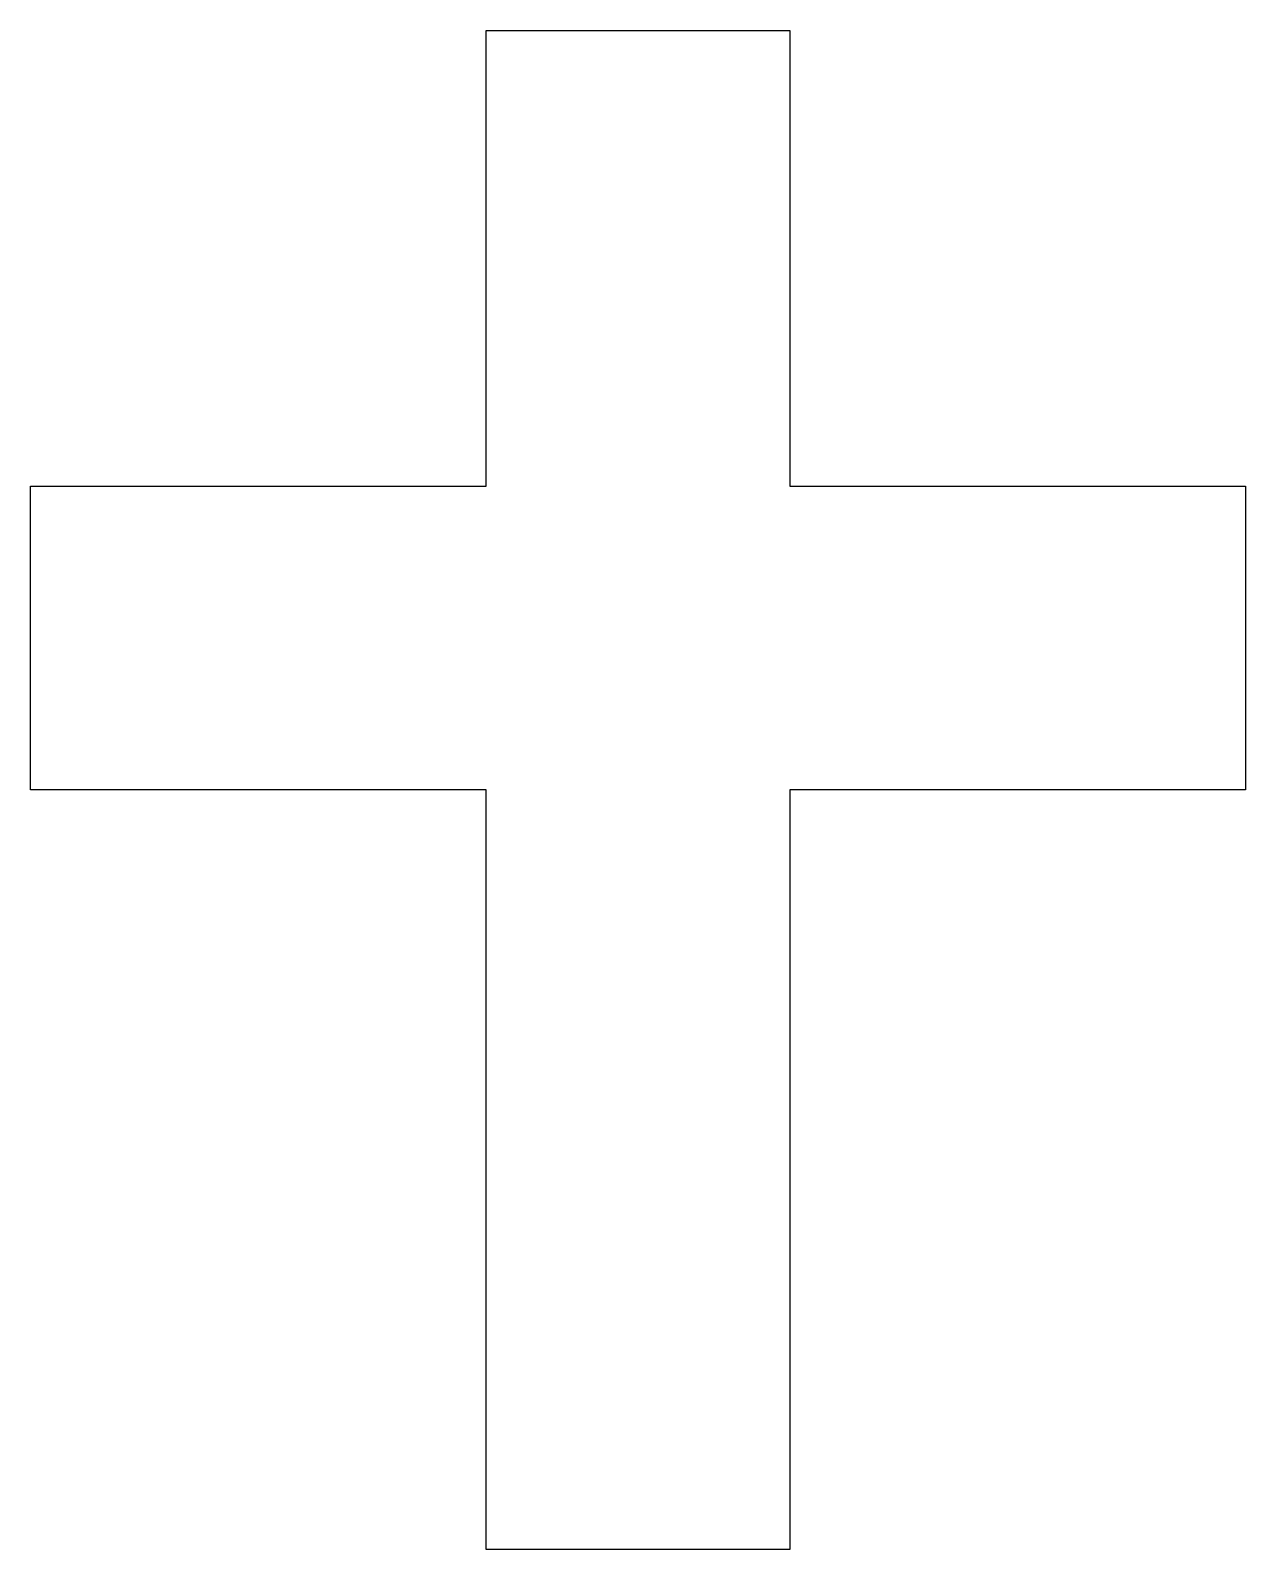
# Model space of a CAD drawing. Header units: millimetres. Extents: x -0.4 to 0.4, y -0.5 to 0.5.
import ezdxf

# ---------------------------------------------------------------- set-up
doc = ezdxf.new("R2010")
doc.units = ezdxf.units.MM
doc.layers.get('0').update_dxf_attribs({"linetype": 'CONTINUOUS', "true_color": 0x000000})

msp = doc.modelspace()

# ---------------------------------------------------------------- linework, layer by layer
for p, q in [((-0.1, 0.5), (0.1, 0.5)), ((-0.1, 0.2), (-0.1, 0.5)), ((0.1, 0.5), (0.1, 0.2)), ((-0.4, 0), (-0.4, 0.2)), ((-0.4, 0.2), (-0.1, 0.2)), ((0.1, 0.2), (0.4, 0.2)), ((0.4, 0.2), (0.4, 0)), ((-0.1, 0), (-0.4, 0)), ((-0.1, -0.5), (-0.1, 0)), ((0.1, 0), (0.1, -0.5)), ((0.4, 0), (0.1, 0)), ((0.1, -0.5), (-0.1, -0.5))]:
    msp.add_line(p, q)

doc.saveas('drawing.dxf')
